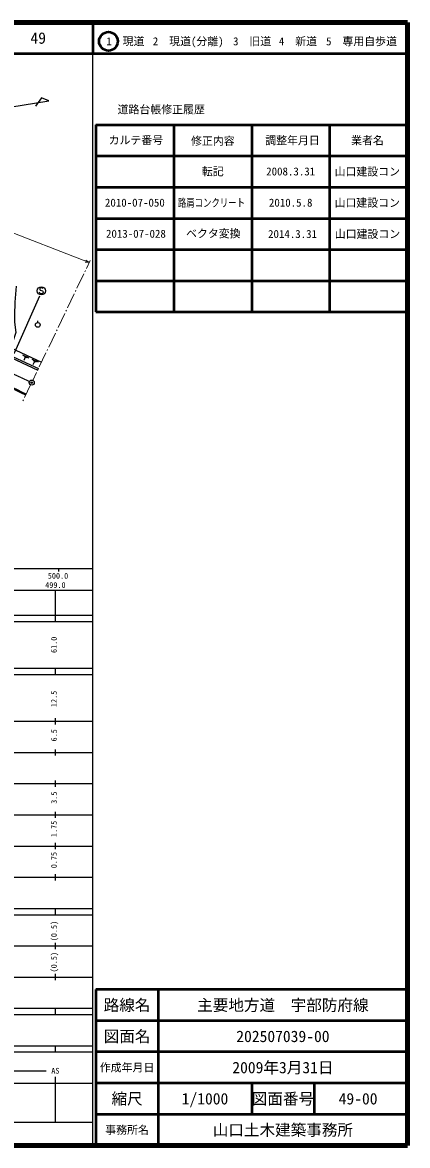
# Model space of a CAD drawing. Units: millimetres, scale not verified. Extents: x 40000 to 680000, y 20000 to 380000.
# Drawn here: x 556428 to 680000, y 20000 to 380000 of the extents above; entities that cross this region are included whole.
import ezdxf
from ezdxf.enums import TextEntityAlignment as Align

# ---------------------------------------------------------------- set-up
doc = ezdxf.new("R2010")
doc.units = ezdxf.units.MM
doc.header["$LTSCALE"] = 1000
doc.header["$PDMODE"] = 32
doc.header["$PDSIZE"] = 500
doc.linetypes.add('CHAIN', pattern=[18.5, 12, -1.5, 3.5, -1.5])
for name, color, linetype, lineweight in [('M-BGD', 7, 'Continuous', 25), ('M-BMK', 2, 'CHAIN', 13), ('M-BMK-HTXT', 7, 'Continuous', 13), ('M-BMK-SRVR', 3, 'Continuous', 25), ('M-STR-HTXT', 7, 'Continuous', 13), ('M-STR-STRC', 7, 'Continuous', 25), ('M-TTL', 2, 'Continuous', 140), ('M-TTL-BAND', 7, 'Continuous', 25), ('M-TTL-FRAM', 2, 'Continuous', 50), ('M-TTL-LINE', 7, 'Continuous', 50)]:
    doc.layers.add(name, color=color, linetype=linetype, lineweight=lineweight)
doc.layers.add('M-OTRS', color=6, linetype='Continuous')
doc.layers.add('M-TTL-TXT', color=7, linetype='Continuous')
doc.styles.add('ＭＳ ゴシック', font='')
doc.styles.get('ＭＳ ゴシック').set_extended_font_data('MS Gothic')

msp = doc.modelspace()

# ---------------------------------------------------------------- linework, layer by layer
at = {"layer": 'M-BGD'}
for p, q in [((540237, 350919), (564929, 354831)), ((562551, 355880), (560607, 353146)), ((564929, 354831), (562551, 355880)), ((561351, 283813), (561351, 284313)), ((556450, 273484), (558489, 272534)), ((557343, 272737), (556836, 271649)), ((556896, 273111), (557916, 272635)), ((557088, 272856), (557598, 272618)), ((559400, 272109), (561432, 271162)), ((560289, 271365), (559784, 270281)), ((559845, 271737), (560861, 271264)), ((560035, 271483), (560543, 271247))]:
    msp.add_line(p, q, dxfattribs=at)
for points in [[(554401, 295448), (553949, 290333), (553859, 286136), (553919, 283895), (554295, 280571), (552746, 275652), (562534, 271090)], [(503844, 290858), (514251, 287613), (522478, 284804), (528348, 282740), (538869, 278735), (547565, 274958), (561327, 268573)], [(503993, 291335), (514407, 288089), (522642, 285277), (528519, 283210), (539057, 279198), (547769, 275414), (561537, 269027)]]:
    msp.add_lwpolyline(points, dxfattribs=at)
msp.add_circle((561351, 283063), 750, dxfattribs=at)
for radius in [507170, 507524]:
    msp.add_arc((342533, -198799), radius, 64.92282, 67.72912, dxfattribs=at)
at = {"layer": 'M-BMK'}
msp.add_arc((389819, -91177), 394089, 64.62862, 78.95386, dxfattribs=at)
at = {"layer": 'M-BMK-HTXT'}
for p, q in [((576956, 301175), (578169, 303706)), ((573930, 294863), (576091, 299372)), ((576437, 300093), (576610, 300454)), ((570904, 288551), (573065, 293060)), ((573411, 293781), (573584, 294142)), ((567878, 282239), (570039, 286748)), ((570385, 287469), (570558, 287830)), ((567359, 281157), (567532, 281517)), ((564852, 275927), (567013, 280435)), ((561826, 269614), (563987, 274123)), ((564333, 274845), (564506, 275205)), ((559748, 265280), (560962, 267811)), ((561307, 268532), (561480, 268893)), ((557120, 259797), (559057, 263838)), ((556601, 258715), (556774, 259076))]:
    msp.add_line(p, q, dxfattribs=at)
at = {"layer": 'M-BMK-SRVR'}
msp.add_circle((559403, 264559), 800, dxfattribs=at)
at = {"layer": 'M-OTRS'}
msp.add_point((559403, 264559), dxfattribs=at)
at = {"layer": 'M-STR-HTXT'}
for p, q in [((517625, 326404), (577856, 303054)), ((577856, 303054), (576578, 303214)), ((577856, 303054), (576803, 303797))]:
    msp.add_line(p, q, dxfattribs=at)
at = {"layer": 'M-STR-STRC'}
for p, q in [((562016, 293264), (561898, 293500)), ((562134, 294800), (562016, 294564)), ((562016, 294564), (562016, 294445)), ((562016, 294445), (562134, 294209)), ((562134, 293145), (562016, 293264)), ((562371, 294918), (562134, 294800)), ((562134, 294209), (562843, 293973)), ((562371, 293027), (562134, 293145)), ((562607, 294918), (562371, 294918)), ((562607, 293027), (562371, 293027)), ((562843, 294800), (562607, 294918)), ((562843, 293145), (562607, 293027)), ((562962, 294564), (562843, 294800)), ((562843, 293973), (562962, 293854)), ((562962, 293264), (562843, 293145)), ((562962, 293854), (563080, 293618)), ((563080, 293500), (562962, 293264)), ((563080, 293618), (563080, 293500))]:
    msp.add_line(p, q, dxfattribs=at)
msp.add_lwpolyline([(553092, 273126), (553961, 274311), (562015, 292393)], dxfattribs=at)
msp.add_circle((562489, 293973), 1300, dxfattribs=at)
at = {"layer": 'M-TTL'}
for p, q in [((680000, 380000), (40000, 380000)), ((680000, 20000), (680000, 380000)), ((40000, 20000), (680000, 20000))]:
    msp.add_line(p, q, dxfattribs=at)
at = {"layer": 'M-TTL-BAND'}
for p, q in [((579000, 20000), (579000, 370000)), ((40000, 205000), (579000, 205000)), ((568000, 205000), (568000, 204000)), ((68000, 198000), (579000, 198000)), ((567000, 188000), (567000, 198000)), ((40000, 190000), (579000, 190000)), ((40000, 188000), (579000, 188000)), ((40000, 173000), (579000, 173000)), ((567000, 171000), (567000, 173000)), ((40000, 171000), (579000, 171000)), ((40000, 156000), (579000, 156000)), ((567000, 155000), (567000, 157000)), ((46000, 146000), (579000, 146000)), ((567000, 145000), (567000, 147000)), ((567000, 135000), (567000, 137000)), ((52000, 136000), (579000, 136000)), ((46000, 126000), (579000, 126000)), ((567000, 125000), (567000, 127000)), ((52000, 116000), (579000, 116000)), ((567000, 115000), (567000, 117000)), ((46000, 106000), (579000, 106000)), ((567000, 105000), (567000, 107000)), ((40000, 96000), (579000, 96000)), ((40000, 94000), (579000, 94000)), ((567000, 94000), (567000, 96000)), ((49000, 84000), (579000, 84000)), ((567000, 83000), (567000, 85000)), ((40000, 74000), (579000, 74000)), ((567000, 73000), (567000, 75000)), ((40000, 64000), (579000, 64000)), ((40000, 62000), (579000, 62000)), ((567000, 62000), (567000, 64000)), ((40000, 52000), (579000, 52000)), ((567000, 50000), (567000, 52000)), ((40000, 50000), (579000, 50000)), ((71000, 44000), (564000, 44000)), ((40000, 40000), (579000, 40000)), ((567000, 27500), (567000, 42000)), ((68000, 27500), (579000, 27500))]:
    msp.add_line(p, q, dxfattribs=at)
at = {"layer": 'M-TTL-FRAM'}
for p, q in [((580000, 347197), (580000, 287197)), ((580000, 347197), (680000, 347197)), ((580000, 287197), (680000, 287197)), ((680000, 70000), (580000, 70000)), ((580000, 70000), (580000, 20000))]:
    msp.add_line(p, q, dxfattribs=at)
at = {"layer": 'M-TTL-LINE'}
for p, q in [((579000, 380000), (579000, 370000)), ((40000, 370000), (680000, 370000)), ((605000, 347197), (605000, 287197)), ((630000, 347197), (630000, 287197)), ((655000, 347197), (655000, 287197)), ((580000, 337197), (680000, 337197)), ((580000, 327197), (680000, 327197)), ((580000, 317197), (680000, 317197)), ((580000, 307197), (680000, 307197)), ((580000, 297197), (680000, 297197)), ((600000, 70000), (600000, 20000)), ((680000, 60000), (580000, 60000)), ((680000, 50000), (580000, 50000)), ((680000, 40000), (580000, 40000)), ((630000, 40000), (630000, 30000)), ((650000, 40000), (650000, 30000)), ((680000, 30000), (580000, 30000))]:
    msp.add_line(p, q, dxfattribs=at)
msp.add_circle((584031, 373958), 3000, dxfattribs=at)

# ---------------------------------------------------------------- texts
at = {"layer": 'M-TTL-BAND', "style": 'ＭＳ ゴシック'}
for s, p in [('500.0', (567844, 201150)), ('499.0', (567000, 198195)), ('AS', (567000, 42500))]:
    msp.add_text(s, height=1833, dxfattribs=at).set_placement(p, align=Align.BOTTOM_CENTER)
for s, p in [('61.0', (568000, 180500)), ('12.5', (568000, 163174)), ('6.5', (568000, 151500)), ('3.5', (568000, 131500)), ('1.75', (568000, 121500)), ('0.75', (568000, 111500)), ('(0.5)', (568000, 88764)), ('(0.5)', (568000, 78764))]:
    msp.add_text(s, height=1833, rotation=90, dxfattribs=at).set_placement(p, align=Align.BOTTOM_CENTER)
at = {"layer": 'M-TTL-TXT', "style": 'ＭＳ ゴシック'}
for s, height, p in [('49', 3666, (561497, 375000)), ('1\u3000現道', 2566, (589448, 373958)), ('2\u3000現道(分離)', 2566, (609619, 373958)), ('3\u3000旧道', 2566, (630121, 373958)), ('4\u3000新道', 2566, (644824, 373958)), ('5\u3000専用自歩道', 2566, (665228, 373958)), ('道路台帳修正履歴', 2566, (600968, 352113)), ('カルテ番号', 2566, (592839, 342277)), ('修正内容', 2566, (617509, 342023)), ('調整年月日', 2566, (643089, 342197)), ('業者名', 2566, (667134, 342197)), ('転記', 2566, (617500, 332245)), ('2008.3.31', 2566, (642500, 332245)), ('山口建設コン', 2566, (667077, 332189)), ('2010-07-050', 2566, (592500, 322245)), ('2010.5.8', 2566, (642500, 322245)), ('山口建設コン', 2566, (667077, 322189)), ('2013-07-028', 2566, (592839, 312277)), ('ベクタ変換', 2566, (617672, 312359)), ('2014.3.31', 2566, (643089, 312197)), ('山口建設コン', 2566, (667134, 312197)), ('路線名', 3666, (590000, 65000)), ('主要地方道\u3000宇部防府線', 3666, (640000, 65000)), ('図面名', 3666, (590000, 55000)), ('202507039-00', 3666, (640000, 55000)), ('2009年3月31日', 3666, (640000, 45000)), ('作成年月日', 2566, (590000, 45000)), ('縮尺', 3666, (590000, 35000)), ('1/1000', 3666, (615000, 35000)), ('図面番号', 3666, (640000, 35000)), ('49-00', 3666, (664125, 35000)), ('事務所名', 2566, (590000, 25000)), ('山口土木建築事務所', 3666, (640000, 25000))]:
    msp.add_text(s, height=height, dxfattribs=at).set_placement(p, align=Align.MIDDLE_CENTER)
at = {"layer": 'M-TTL-TXT', "style": 'ＭＳ ゴシック', "width": 0.75}
msp.add_text('路肩コンクリート', height=2566, dxfattribs=at).set_placement((617077, 322189), align=Align.MIDDLE_CENTER)

doc.saveas('drawing.dxf')
